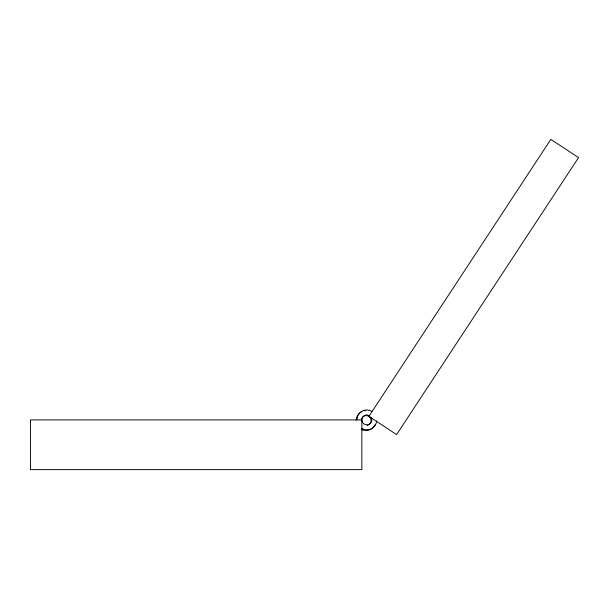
<?xml version="1.0" encoding="UTF-8"?>
<svg xmlns="http://www.w3.org/2000/svg" width="609" height="609" viewBox="0 0 609 609"><rect width="100%" height="100%" fill="white"/><g stroke="black" fill="none" stroke-linecap="round" stroke-linejoin="round"><path stroke-width="0.91" d="M356.737 417.401L356.25 419.951A9.942 9.942 0 0 1 361.708 411.638M375.235 424.427L374.482 425.98A9.942 9.942 0 0 1 361.457 429.276M369.48 424.237A4.971 4.971 0 0 0 368.902 416.366L550.848 139.377L578.55 157.579L396.604 434.56L368.902 416.366A4.971 4.971 0 0 0 361.457 418.962M361.853 429.383L363.055 429.962M368.902 416.366L370.485 417.409M371.125 417.424A4.971 4.971 0 0 1 367.684 424.808A4.971 4.971 0 0 1 361.929 419.045A4.971 4.971 0 0 1 369.305 415.604M376.727 420.773A9.942 9.942 0 0 1 361.853 428.523M356.882 419.913A9.942 9.942 0 0 1 371.794 411.296M364.159 410.786A9.942 9.942 0 0 1 365.88 410.588M368.407 424.968A4.971 4.971 0 0 1 367.181 425.394M361.853 419.913L30.45 419.913L30.45 469.623L361.853 469.623L361.853 419.913"/></g></svg>
